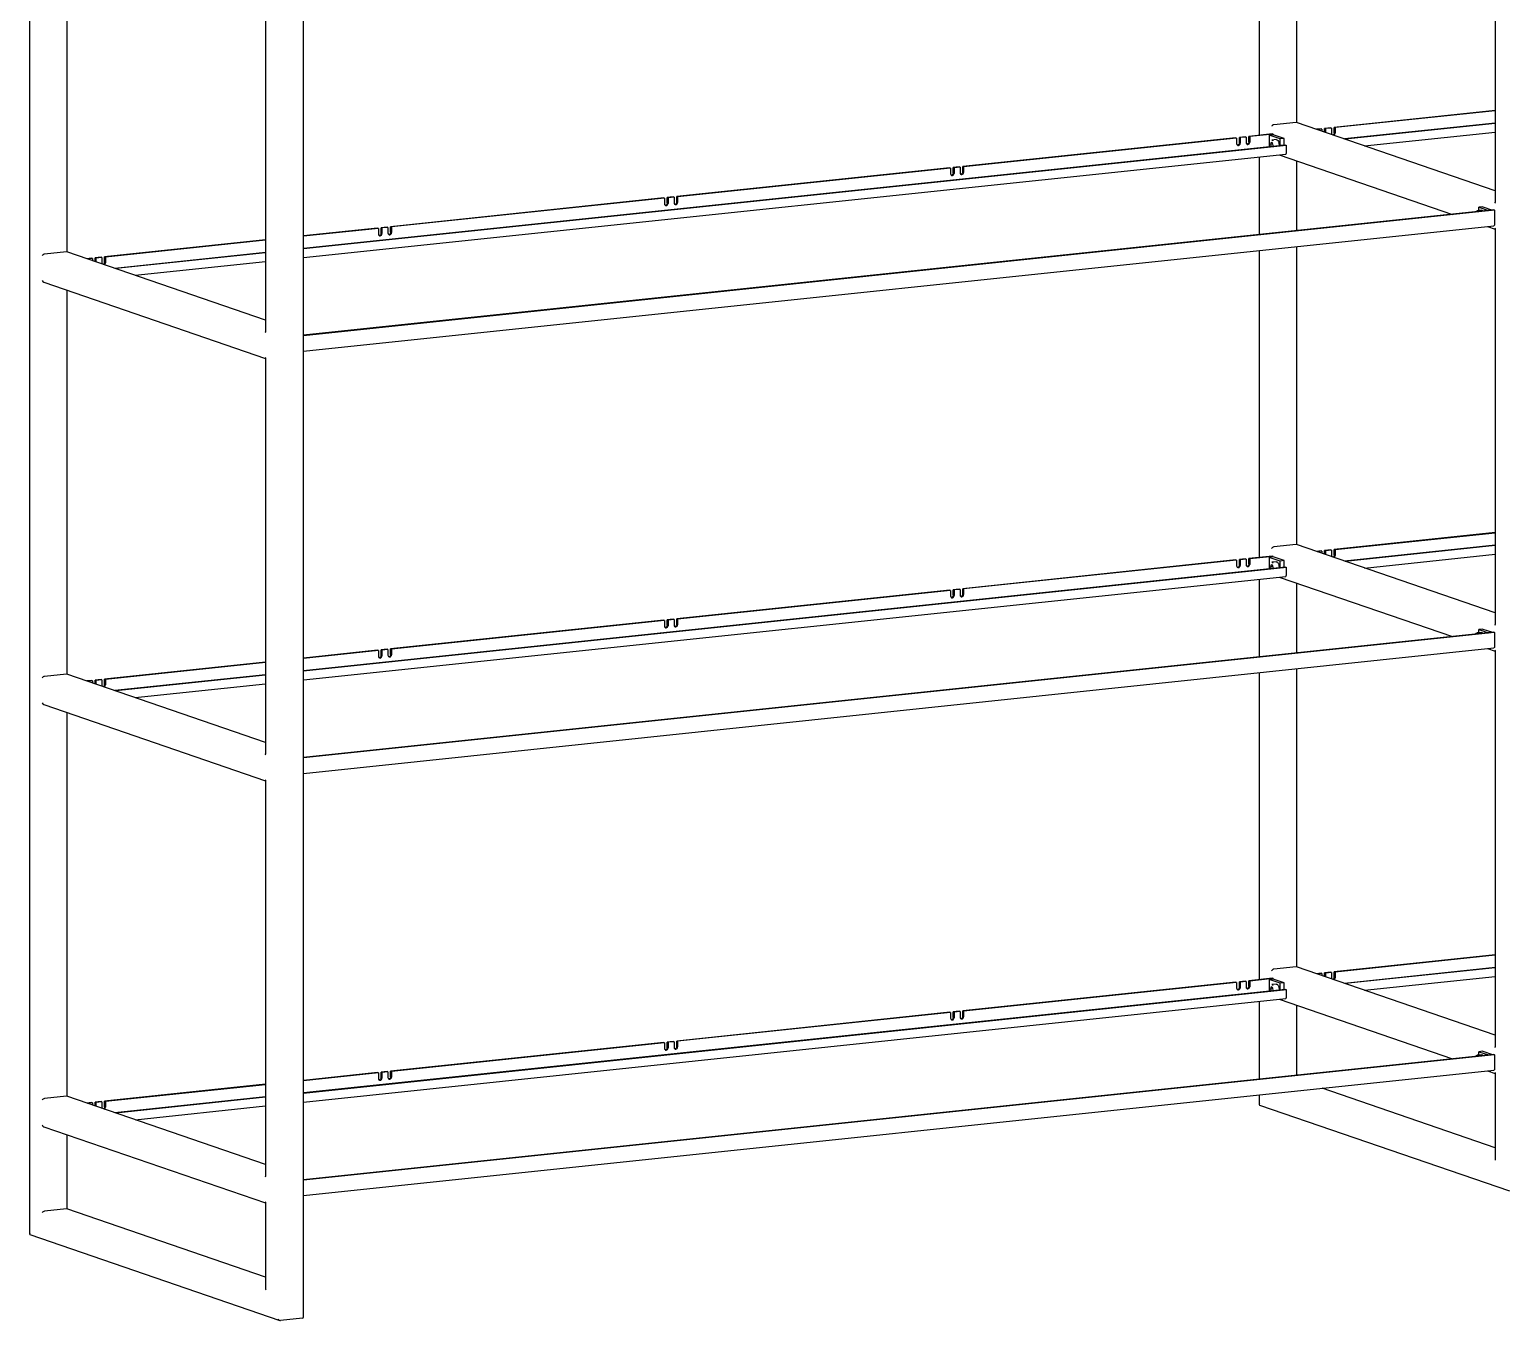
# Model space of a CAD drawing. Header units: inches. Extents: x 6 to 1987, y -21 to 287.
# Drawn here: x 70.3 to 134.5, y -20.8 to 35.5 of the extents above; entities that cross this region are included whole.
import ezdxf

# ---------------------------------------------------------------- set-up
doc = ezdxf.new("R2010")
doc.units = ezdxf.units.IN
doc.header["$LTSCALE"] = 12.7
doc.header["$MEASUREMENT"] = 0
doc.layers.add('Visible', color=7, linetype='Continuous', lineweight=25)

msp = doc.modelspace()

# ---------------------------------------------------------------- linework, layer by layer
at = {"layer": 'Visible'}
for p, q in [((70.30401, 85.9789), (70.30401, -17.02582)), ((82.23698, -20.64651), (82.23698, 82.35821)), ((134.18519, 45.20956), (134.18519, 27.95349)), ((125.54231, 31.42838), (125.54231, 44.43161)), ((123.89727, 44.25837), (123.89727, 30.87415)), ((71.94906, 25.78454), (71.94906, 42.52085)), ((80.59194, 39.56572), (80.59194, 22.30964)), ((134.18519, 31.95756), (127.1661, 31.21839)), ((134.18519, 31.94125), (127.20241, 31.2059)), ((123.29427, 30.81065), (123.03177, 30.78301)), ((123.33058, 30.79816), (123.06808, 30.77052)), ((123.33058, 30.79816), (123.29427, 30.81065)), ((123.33058, 30.79816), (123.33058, 30.55273)), ((124.4755, 30.93505), (123.44739, 30.82678)), ((123.44739, 30.58135), (123.44739, 30.82678)), ((123.4837, 30.81429), (123.44739, 30.82678)), ((124.51181, 30.92256), (123.4837, 30.81429)), ((123.4837, 30.81429), (123.4837, 30.56886)), ((124.51181, 30.89801), (124.33682, 30.87959)), ((124.33682, 30.87959), (124.33682, 30.37034)), ((124.80885, 30.71721), (124.33682, 30.87959)), ((124.51181, 30.92256), (124.4755, 30.93505)), ((124.51181, 30.92256), (124.51181, 30.89801)), ((124.98385, 30.73564), (124.51181, 30.89801)), ((125.50362, 31.43601), (124.54113, 31.33465)), ((134.18519, 28.45539), (125.52541, 31.43419)), ((126.59736, 31.1585), (126.39029, 31.13669)), ((126.63367, 31.14601), (126.4266, 31.1242)), ((126.63367, 31.14601), (126.59736, 31.1585)), ((126.63367, 31.14601), (126.63367, 31.05297)), ((127.01298, 31.20227), (126.75048, 31.17462)), ((126.75048, 31.01279), (126.75048, 31.17462)), ((126.78679, 31.16213), (126.75048, 31.17462)), ((127.04929, 31.18978), (126.78679, 31.16213)), ((126.78679, 31.16213), (126.78679, 31.0003)), ((127.04929, 31.18978), (127.01298, 31.20227)), ((127.04929, 31.18978), (127.04929, 30.94435)), ((127.1661, 30.97296), (127.1661, 31.21839)), ((127.20241, 31.2059), (127.1661, 31.21839)), ((127.20241, 31.2059), (127.20241, 30.96047)), ((134.18519, 31.40746), (127.61467, 30.71553)), ((134.18519, 31.39115), (127.65098, 30.70304)), ((128.49266, 30.41351), (134.18519, 31.01299)), ((125.04437, 30.44485), (82.23698, 25.93686)), ((125.08068, 30.43236), (82.23698, 25.92054)), ((122.87864, 30.76688), (110.97875, 29.51372)), ((122.91495, 30.75439), (111.01506, 29.50123)), ((122.91495, 30.75439), (122.87864, 30.76688)), ((122.91495, 30.75439), (122.91495, 30.50896)), ((123.03177, 30.53758), (123.03177, 30.78301)), ((123.06808, 30.77052), (123.03177, 30.78301)), ((123.06808, 30.77052), (123.06808, 30.52509)), ((124.41691, 30.55741), (124.38896, 30.46885)), ((124.48808, 30.47929), (124.38896, 30.46885)), ((124.38896, 30.46885), (124.41244, 30.37831)), ((124.47281, 30.53818), (124.41691, 30.55741)), ((124.64135, 30.68399), (124.44448, 30.66326)), ((124.50076, 30.43039), (124.47281, 30.53818)), ((124.4868, 30.38614), (124.50076, 30.43039)), ((124.98385, 30.73564), (124.80885, 30.71721)), ((124.80885, 30.4227), (124.80885, 30.71721)), ((124.98385, 30.44113), (124.80885, 30.4227)), ((124.81474, 30.42067), (124.80885, 30.4227)), ((124.98385, 30.44113), (124.98385, 30.73564)), ((124.98974, 30.4391), (124.98385, 30.44113)), ((125.04437, 30.44485), (125.08068, 30.43236)), ((125.08068, 30.1133), (125.08068, 30.43236)), ((82.23698, 25.54238), (125.05222, 30.05121)), ((123.89727, 29.92958), (123.89727, 26.5401)), ((124.77356, 30.02186), (132.31763, 27.42684)), ((125.54231, 26.71334), (125.54231, 29.75742)), ((110.41001, 29.45383), (98.51012, 28.20066)), ((110.44632, 29.44134), (98.54643, 28.18817)), ((110.44632, 29.44134), (110.41001, 29.45383)), ((110.44632, 29.44134), (110.44632, 29.19591)), ((110.82563, 29.4976), (110.56313, 29.46995)), ((110.59944, 29.45746), (110.56313, 29.46995)), ((110.56313, 29.22452), (110.56313, 29.46995)), ((110.86194, 29.48511), (110.59944, 29.45746)), ((110.59944, 29.45746), (110.59944, 29.21203)), ((110.86194, 29.48511), (110.82563, 29.4976)), ((110.86194, 29.48511), (110.86194, 29.23968)), ((110.97875, 29.26829), (110.97875, 29.51372)), ((111.01506, 29.50123), (110.97875, 29.51372)), ((111.01506, 29.50123), (111.01506, 29.2558)), ((134.12194, 27.61685), (82.23698, 22.1529)), ((134.15826, 27.60436), (82.23698, 22.13659)), ((97.94137, 28.14077), (86.04148, 26.88761)), ((97.97768, 28.12828), (86.0778, 26.87512)), ((97.97768, 28.12828), (97.94137, 28.14077)), ((97.97768, 28.12828), (97.97768, 27.88285)), ((98.357, 28.18454), (98.0945, 28.15689)), ((98.13081, 28.1444), (98.0945, 28.15689)), ((98.0945, 27.91146), (98.0945, 28.15689)), ((98.39331, 28.17205), (98.13081, 28.1444)), ((98.13081, 28.1444), (98.13081, 27.89897)), ((98.39331, 28.17205), (98.357, 28.18454)), ((98.39331, 28.17205), (98.39331, 27.92662)), ((98.51012, 27.95523), (98.51012, 28.20066)), ((98.54643, 28.18817), (98.51012, 28.20066)), ((98.54643, 28.18817), (98.54643, 27.94274)), ((133.5979, 27.6031), (133.40103, 27.58237)), ((133.64991, 27.75468), (133.47491, 27.73625)), ((133.47491, 27.59015), (133.47491, 27.73625)), ((133.47491, 27.73625), (133.89232, 27.59267)), ((133.64991, 27.75468), (134.06732, 27.6111)), ((134.12194, 27.61685), (134.15826, 27.60436)), ((134.15826, 27.60436), (134.15826, 26.99078)), ((80.59194, 26.31372), (73.57285, 25.57455)), ((82.23698, 21.46391), (134.1298, 26.92869)), ((85.47274, 26.82771), (82.23698, 26.48696)), ((85.50905, 26.81522), (82.23698, 26.47064)), ((85.50905, 26.81522), (85.47274, 26.82771)), ((85.50905, 26.81522), (85.50905, 26.56979)), ((85.88836, 26.87148), (85.62586, 26.84384)), ((85.66217, 26.83135), (85.62586, 26.84384)), ((85.62586, 26.59841), (85.62586, 26.84384)), ((85.92467, 26.85899), (85.66217, 26.83135)), ((85.66217, 26.83135), (85.66217, 26.58592)), ((85.92467, 26.85899), (85.88836, 26.87148)), ((85.92467, 26.85899), (85.92467, 26.61356)), ((86.04148, 26.64218), (86.04148, 26.88761)), ((86.0778, 26.87512), (86.04148, 26.88761)), ((86.0778, 26.87512), (86.0778, 26.62969)), ((133.85114, 26.89934), (134.18519, 26.78443)), ((134.18519, 26.8023), (134.18519, 9.54622)), ((71.91037, 25.79216), (70.94787, 25.6908)), ((80.59194, 22.81155), (71.93216, 25.79035)), ((80.59194, 26.29741), (73.60916, 25.56206)), ((80.59194, 25.76362), (74.02141, 25.07169)), ((80.59194, 25.74731), (74.05772, 25.0592)), ((123.89727, 25.85111), (123.89727, 12.46689)), ((125.54231, 13.02112), (125.54231, 26.02435)), ((73.00411, 25.51466), (72.79704, 25.49285)), ((73.04042, 25.50217), (72.83335, 25.48036)), ((73.04042, 25.50217), (73.00411, 25.51466)), ((73.04042, 25.50217), (73.04042, 25.40913)), ((73.41973, 25.55842), (73.15723, 25.53078)), ((73.15723, 25.36895), (73.15723, 25.53078)), ((73.19354, 25.51829), (73.15723, 25.53078)), ((73.45604, 25.54593), (73.19354, 25.51829)), ((73.19354, 25.51829), (73.19354, 25.35646)), ((73.45604, 25.54593), (73.41973, 25.55842)), ((73.45604, 25.54593), (73.45604, 25.3005)), ((73.57285, 25.32912), (73.57285, 25.57455)), ((73.60916, 25.56206), (73.57285, 25.57455)), ((73.60916, 25.56206), (73.60916, 25.31663)), ((74.8994, 24.76967), (80.59194, 25.36915)), ((70.92088, 24.46726), (80.59194, 21.14059)), ((71.94906, 7.37727), (71.94906, 24.11358)), ((80.59194, 21.15846), (80.59194, 3.90238)), ((134.18519, 13.5503), (127.1661, 12.81113)), ((134.18519, 13.53398), (127.20241, 12.79864)), ((125.50362, 13.02874), (124.54113, 12.92738)), ((134.18519, 10.04812), (125.52541, 13.02693)), ((134.18519, 13.0002), (127.61467, 12.30826)), ((134.18519, 12.98388), (127.65098, 12.29577)), ((122.87864, 12.35962), (110.97875, 11.10646)), ((122.91495, 12.34713), (111.01506, 11.09397)), ((122.91495, 12.34713), (122.87864, 12.35962)), ((122.91495, 12.34713), (122.91495, 12.1017)), ((123.29427, 12.40339), (123.03177, 12.37574)), ((123.03177, 12.13031), (123.03177, 12.37574)), ((123.06808, 12.36325), (123.03177, 12.37574)), ((123.33058, 12.3909), (123.06808, 12.36325)), ((123.06808, 12.36325), (123.06808, 12.11782)), ((123.33058, 12.3909), (123.29427, 12.40339)), ((123.33058, 12.3909), (123.33058, 12.14547)), ((124.4755, 12.52778), (123.44739, 12.41951)), ((123.44739, 12.17408), (123.44739, 12.41951)), ((123.4837, 12.40702), (123.44739, 12.41951)), ((124.51181, 12.51529), (123.4837, 12.40702)), ((123.4837, 12.40702), (123.4837, 12.16159)), ((124.51181, 12.49075), (124.33682, 12.47232)), ((124.33682, 12.47232), (124.33682, 11.96308)), ((124.80885, 12.30995), (124.33682, 12.47232)), ((124.64135, 12.27673), (124.44448, 12.25599)), ((124.51181, 12.51529), (124.4755, 12.52778)), ((124.51181, 12.51529), (124.51181, 12.49075)), ((124.98385, 12.32838), (124.51181, 12.49075)), ((124.98385, 12.32838), (124.80885, 12.30995)), ((124.80885, 12.01543), (124.80885, 12.30995)), ((124.98385, 12.03386), (124.98385, 12.32838)), ((126.59736, 12.75123), (126.39029, 12.72943)), ((126.63367, 12.73874), (126.4266, 12.71694)), ((126.63367, 12.73874), (126.59736, 12.75123)), ((126.63367, 12.73874), (126.63367, 12.64571)), ((127.01298, 12.795), (126.75048, 12.76736)), ((126.75048, 12.60553), (126.75048, 12.76736)), ((126.78679, 12.75487), (126.75048, 12.76736)), ((127.04929, 12.78251), (126.78679, 12.75487)), ((126.78679, 12.75487), (126.78679, 12.59304)), ((127.04929, 12.78251), (127.01298, 12.795)), ((127.04929, 12.78251), (127.04929, 12.53708)), ((127.1661, 12.5657), (127.1661, 12.81113)), ((127.20241, 12.79864), (127.1661, 12.81113)), ((127.20241, 12.79864), (127.20241, 12.55321)), ((128.49266, 12.00625), (134.18519, 12.60572)), ((125.04437, 12.03759), (82.23698, 7.52959)), ((125.08068, 12.0251), (82.23698, 7.51328)), ((82.23698, 7.13512), (125.05222, 11.64394)), ((124.41691, 12.15014), (124.38896, 12.06159)), ((124.48808, 12.07203), (124.38896, 12.06159)), ((124.38896, 12.06159), (124.41244, 11.97104)), ((124.47281, 12.13091), (124.41691, 12.15014)), ((124.50076, 12.02313), (124.47281, 12.13091)), ((124.4868, 11.97887), (124.50076, 12.02313)), ((124.77356, 11.6146), (132.31763, 9.01957)), ((124.98385, 12.03386), (124.80885, 12.01543)), ((124.81474, 12.01341), (124.80885, 12.01543)), ((124.98974, 12.03184), (124.98385, 12.03386)), ((125.04437, 12.03759), (125.08068, 12.0251)), ((125.08068, 11.70604), (125.08068, 12.0251)), ((110.41001, 11.04656), (98.51012, 9.7934)), ((110.44632, 11.03407), (98.54643, 9.78091)), ((110.44632, 11.03407), (110.41001, 11.04656)), ((110.44632, 11.03407), (110.44632, 10.78864)), ((110.82563, 11.09033), (110.56313, 11.06269)), ((110.59944, 11.0502), (110.56313, 11.06269)), ((110.56313, 10.81726), (110.56313, 11.06269)), ((110.86194, 11.07784), (110.59944, 11.0502)), ((110.59944, 11.0502), (110.59944, 10.80477)), ((110.86194, 11.07784), (110.82563, 11.09033)), ((110.86194, 11.07784), (110.86194, 10.83241)), ((110.97875, 10.86103), (110.97875, 11.10646)), ((111.01506, 11.09397), (110.97875, 11.10646)), ((111.01506, 11.09397), (111.01506, 10.84854)), ((123.89727, 11.52231), (123.89727, 8.13284)), ((125.54231, 8.30607), (125.54231, 11.35016)), ((97.94137, 9.7335), (86.04148, 8.48034)), ((97.97768, 9.72101), (86.0778, 8.46785)), ((97.97768, 9.72101), (97.94137, 9.7335)), ((97.97768, 9.72101), (97.97768, 9.47558)), ((98.357, 9.77727), (98.0945, 9.74963)), ((98.13081, 9.73714), (98.0945, 9.74963)), ((98.0945, 9.5042), (98.0945, 9.74963)), ((98.39331, 9.76478), (98.13081, 9.73714)), ((98.13081, 9.73714), (98.13081, 9.49171)), ((98.39331, 9.76478), (98.357, 9.77727)), ((98.39331, 9.76478), (98.39331, 9.51935)), ((98.51012, 9.54797), (98.51012, 9.7934)), ((98.54643, 9.78091), (98.51012, 9.7934)), ((98.54643, 9.78091), (98.54643, 9.53548)), ((134.12194, 9.20958), (82.23698, 3.74564)), ((134.15826, 9.19709), (82.23698, 3.72933)), ((133.5979, 9.19584), (133.40103, 9.17511)), ((133.64991, 9.34741), (133.47491, 9.32898)), ((133.47491, 9.32898), (133.89232, 9.1854)), ((133.47491, 9.18289), (133.47491, 9.32898)), ((133.64991, 9.34741), (134.06732, 9.20383)), ((134.12194, 9.20958), (134.15826, 9.19709)), ((134.15826, 9.19709), (134.15826, 8.58352)), ((82.23698, 3.05665), (134.1298, 8.52142)), ((85.47274, 8.42045), (82.23698, 8.07969)), ((85.50905, 8.40796), (82.23698, 8.06338)), ((85.50905, 8.40796), (85.47274, 8.42045)), ((85.50905, 8.40796), (85.50905, 8.16253)), ((85.88836, 8.46422), (85.62586, 8.43657)), ((85.66217, 8.42408), (85.62586, 8.43657)), ((85.62586, 8.19114), (85.62586, 8.43657)), ((85.92467, 8.45173), (85.66217, 8.42408)), ((85.66217, 8.42408), (85.66217, 8.17865)), ((85.92467, 8.45173), (85.88836, 8.46422)), ((85.92467, 8.45173), (85.92467, 8.2063)), ((86.04148, 8.23491), (86.04148, 8.48034)), ((86.0778, 8.46785), (86.04148, 8.48034)), ((86.0778, 8.46785), (86.0778, 8.22242)), ((133.85114, 8.49208), (134.18519, 8.37717)), ((134.18519, 8.39503), (134.18519, -8.86104)), ((80.59194, 7.90646), (73.57285, 7.16728)), ((80.59194, 7.89014), (73.60916, 7.15479)), ((71.91037, 7.3849), (70.94787, 7.28354)), ((80.59194, 4.40428), (71.93216, 7.38309)), ((73.00411, 7.10739), (72.79704, 7.08558)), ((73.04042, 7.0949), (72.83335, 7.07309)), ((73.04042, 7.0949), (73.00411, 7.10739)), ((73.04042, 7.0949), (73.04042, 7.00187)), ((73.41973, 7.15116), (73.15723, 7.12352)), ((73.15723, 6.96168), (73.15723, 7.12352)), ((73.19354, 7.11103), (73.15723, 7.12352)), ((73.45604, 7.13867), (73.19354, 7.11103)), ((73.19354, 7.11103), (73.19354, 6.94919)), ((73.45604, 7.13867), (73.41973, 7.15116)), ((73.45604, 7.13867), (73.45604, 6.89324)), ((73.57285, 6.92185), (73.57285, 7.16728)), ((73.60916, 7.15479), (73.57285, 7.16728)), ((73.60916, 7.15479), (73.60916, 6.90936)), ((80.59194, 7.35636), (74.02141, 6.66442)), ((80.59194, 7.34004), (74.05772, 6.65193)), ((123.89727, 7.44385), (123.89727, -5.94038)), ((125.54231, -5.38615), (125.54231, 7.61708)), ((74.8994, 6.36241), (80.59194, 6.96188)), ((70.92088, 6.05999), (80.59194, 2.73332)), ((71.94906, -11.02999), (71.94906, 5.70632)), ((80.59194, 2.75119), (80.59194, -14.50489)), ((134.18519, -4.85697), (127.1661, -5.59614)), ((134.18519, -4.87328), (127.20241, -5.60863)), ((125.50362, -5.37852), (124.54113, -5.47988)), ((134.18519, -8.35914), (125.52541, -5.38034)), ((126.59736, -5.65603), (126.39029, -5.67784)), ((126.63367, -5.66852), (126.4266, -5.69033)), ((126.63367, -5.66852), (126.59736, -5.65603)), ((126.63367, -5.66852), (126.63367, -5.76156)), ((127.01298, -5.61226), (126.75048, -5.63991)), ((126.75048, -5.80174), (126.75048, -5.63991)), ((126.78679, -5.6524), (126.75048, -5.63991)), ((127.04929, -5.62475), (126.78679, -5.6524)), ((126.78679, -5.6524), (126.78679, -5.81423)), ((127.04929, -5.62475), (127.01298, -5.61226)), ((127.04929, -5.62475), (127.04929, -5.87018)), ((127.1661, -5.84157), (127.1661, -5.59614)), ((127.20241, -5.60863), (127.1661, -5.59614)), ((127.20241, -5.60863), (127.20241, -5.85406)), ((134.18519, -5.40707), (127.61467, -6.099)), ((134.18519, -5.42338), (127.65098, -6.11149)), ((125.04437, -6.36968), (82.23698, -10.87767)), ((125.08068, -6.38217), (82.23698, -10.89399)), ((122.87864, -6.04765), (110.97875, -7.30081)), ((122.91495, -6.06014), (111.01506, -7.3133)), ((122.91495, -6.06014), (122.87864, -6.04765)), ((122.91495, -6.06014), (122.91495, -6.30557)), ((123.29427, -6.00388), (123.03177, -6.03152)), ((123.03177, -6.27695), (123.03177, -6.03152)), ((123.06808, -6.04401), (123.03177, -6.03152)), ((123.33058, -6.01637), (123.06808, -6.04401)), ((123.06808, -6.04401), (123.06808, -6.28944)), ((123.33058, -6.01637), (123.29427, -6.00388)), ((123.33058, -6.01637), (123.33058, -6.2618)), ((124.4755, -5.87948), (123.44739, -5.98775)), ((123.44739, -6.23318), (123.44739, -5.98775)), ((123.4837, -6.00024), (123.44739, -5.98775)), ((124.51181, -5.89197), (123.4837, -6.00024)), ((123.4837, -6.00024), (123.4837, -6.24567)), ((124.51181, -5.91652), (124.33682, -5.93494)), ((124.33682, -5.93494), (124.33682, -6.44419)), ((124.80885, -6.09732), (124.33682, -5.93494)), ((124.41691, -6.25712), (124.38896, -6.34568)), ((124.48808, -6.33524), (124.38896, -6.34568)), ((124.38896, -6.34568), (124.41244, -6.43622)), ((124.47281, -6.27635), (124.41691, -6.25712)), ((124.64135, -6.13054), (124.44448, -6.15127)), ((124.50076, -6.38414), (124.47281, -6.27635)), ((124.51181, -5.89197), (124.4755, -5.87948)), ((124.4868, -6.42839), (124.50076, -6.38414)), ((124.51181, -5.89197), (124.51181, -5.91652)), ((124.98385, -6.07889), (124.51181, -5.91652)), ((124.98385, -6.07889), (124.80885, -6.09732)), ((124.80885, -6.39183), (124.80885, -6.09732)), ((124.98385, -6.3734), (124.80885, -6.39183)), ((124.81474, -6.39386), (124.80885, -6.39183)), ((124.98385, -6.3734), (124.98385, -6.07889)), ((124.98974, -6.37543), (124.98385, -6.3734)), ((125.04437, -6.36968), (125.08068, -6.38217)), ((125.08068, -6.70123), (125.08068, -6.38217)), ((128.49266, -6.40101), (134.18519, -5.80154)), ((82.23698, -11.27215), (125.05222, -6.76332)), ((123.89727, -6.88495), (123.89727, -10.27443)), ((124.77356, -6.79267), (132.31763, -9.38769)), ((125.54231, -10.10119), (125.54231, -7.05711)), ((110.41001, -7.3607), (98.51012, -8.61387)), ((110.44632, -7.37319), (98.54643, -8.62636)), ((110.44632, -7.37319), (110.41001, -7.3607)), ((110.44632, -7.37319), (110.44632, -7.61862)), ((110.82563, -7.31693), (110.56313, -7.34458)), ((110.59944, -7.35707), (110.56313, -7.34458)), ((110.56313, -7.59001), (110.56313, -7.34458)), ((110.86194, -7.32942), (110.59944, -7.35707)), ((110.59944, -7.35707), (110.59944, -7.6025)), ((110.86194, -7.32942), (110.82563, -7.31693)), ((110.86194, -7.32942), (110.86194, -7.57485)), ((110.97875, -7.54624), (110.97875, -7.30081)), ((111.01506, -7.3133), (110.97875, -7.30081)), ((111.01506, -7.3133), (111.01506, -7.55873)), ((97.94137, -8.67376), (86.04148, -9.92692)), ((97.97768, -8.68625), (86.0778, -9.93941)), ((97.97768, -8.68625), (97.94137, -8.67376)), ((97.97768, -8.68625), (97.97768, -8.93168)), ((98.357, -8.62999), (98.0945, -8.65763)), ((98.13081, -8.67012), (98.0945, -8.65763)), ((98.0945, -8.90306), (98.0945, -8.65763)), ((98.39331, -8.64248), (98.13081, -8.67012)), ((98.13081, -8.67012), (98.13081, -8.91555)), ((98.39331, -8.64248), (98.357, -8.62999)), ((98.39331, -8.64248), (98.39331, -8.88791)), ((98.51012, -8.8593), (98.51012, -8.61387)), ((98.54643, -8.62636), (98.51012, -8.61387)), ((98.54643, -8.62636), (98.54643, -8.87179)), ((134.12194, -9.19768), (82.23698, -14.66162)), ((134.15826, -9.21017), (82.23698, -14.67794)), ((133.5979, -9.21143), (133.40103, -9.23216)), ((133.64991, -9.05985), (133.47491, -9.07828)), ((133.47491, -9.07828), (133.89232, -9.22186)), ((133.47491, -9.22438), (133.47491, -9.07828)), ((133.64991, -9.05985), (134.06732, -9.20343)), ((134.12194, -9.19768), (134.15826, -9.21017)), ((134.15826, -9.21017), (134.15826, -9.82375)), ((82.23698, -15.35062), (134.1298, -9.88584)), ((85.47274, -9.98682), (82.23698, -10.32757)), ((85.50905, -9.99931), (82.23698, -10.34389)), ((85.50905, -9.99931), (85.47274, -9.98682)), ((85.50905, -9.99931), (85.50905, -10.24474)), ((85.88836, -9.94305), (85.62586, -9.97069)), ((85.66217, -9.98318), (85.62586, -9.97069)), ((85.62586, -10.21612), (85.62586, -9.97069)), ((85.92467, -9.95554), (85.66217, -9.98318)), ((85.66217, -9.98318), (85.66217, -10.22861)), ((85.92467, -9.95554), (85.88836, -9.94305)), ((85.92467, -9.95554), (85.92467, -10.20097)), ((86.04148, -10.17235), (86.04148, -9.92692)), ((86.0778, -9.93941), (86.04148, -9.92692)), ((86.0778, -9.93941), (86.0778, -10.18484)), ((133.85114, -9.91519), (134.18519, -10.0301)), ((134.18519, -10.01223), (134.18519, -13.76965)), ((80.59194, -10.50081), (73.57285, -11.23998)), ((80.59194, -10.51712), (73.60916, -11.25247)), ((134.18519, -13.26774), (126.645, -10.67406)), ((71.91037, -11.02237), (70.94787, -11.12373)), ((80.59194, -14.00298), (71.93216, -11.02418)), ((73.00411, -11.29987), (72.79704, -11.32168)), ((73.04042, -11.31236), (72.83335, -11.33417)), ((73.04042, -11.31236), (73.00411, -11.29987)), ((73.04042, -11.31236), (73.04042, -11.4054)), ((73.41973, -11.25611), (73.15723, -11.28375)), ((73.15723, -11.44558), (73.15723, -11.28375)), ((73.19354, -11.29624), (73.15723, -11.28375)), ((73.45604, -11.2686), (73.19354, -11.29624)), ((73.19354, -11.29624), (73.19354, -11.45807)), ((73.45604, -11.2686), (73.41973, -11.25611)), ((73.45604, -11.2686), (73.45604, -11.51403)), ((73.57285, -11.48541), (73.57285, -11.23998)), ((73.60916, -11.25247), (73.57285, -11.23998)), ((73.60916, -11.25247), (73.60916, -11.4979)), ((80.59194, -11.05091), (74.02141, -11.74284)), ((80.59194, -11.06722), (74.05772, -11.75533)), ((74.8994, -12.04486), (80.59194, -11.44538)), ((123.89727, -10.96342), (123.89727, -11.38198)), ((123.91416, -11.40566), (134.80205, -15.15089)), ((70.92088, -12.34727), (80.59194, -15.67394)), ((71.94906, -15.93859), (71.94906, -12.70095)), ((71.91037, -15.93097), (70.94787, -16.03233)), ((80.59194, -18.91159), (71.93216, -15.93278)), ((80.59194, -15.65607), (80.59194, -19.41349)), ((70.32091, -17.0495), (81.2088, -20.79473)), ((82.19829, -20.69698), (81.2358, -20.79834))]:
    msp.add_line(p, q, dxfattribs=at)
for centre, major_axis, ratio, start_param, end_param in [((124.50482, 31.27351), (-0.07065, -0.05041), 0.49933216, 3.86474732, 5.43554364), ((125.46731, 31.37487), (-0.07065, -0.05041), 0.49933216, 9.76704239, 10.14793262), ((127.12585, 30.95241), (0.02846, 0.08274), 0.85899774, 1.95168656, 2.40811503), ((127.12585, 30.95241), (0.02846, 0.08274), 0.85899774, 3.87507028, 5.09327921), ((122.99152, 30.51703), (0.02846, 0.08274), 0.85899774, 1.95168656, 5.09327921), ((123.40714, 30.56079), (0.02846, 0.08274), 0.85899774, 1.95168656, 5.09327921), ((125.04437, 30.12579), (0.00785, -0.07459), 0.4752879, 0, 1.35275044), ((110.52288, 29.20397), (0.02846, 0.08274), 0.85899774, 1.95168656, 5.09327921), ((110.9385, 29.24774), (0.02846, 0.08274), 0.85899774, 1.95168656, 5.09327921), ((98.05425, 27.89091), (0.02846, 0.08274), 0.85899774, 1.95168656, 5.09327921), ((98.46987, 27.93468), (0.02846, 0.08274), 0.85899774, 1.95168656, 5.09327921), ((85.58561, 26.57785), (0.02846, 0.08274), 0.85899774, 1.95168656, 5.09327921), ((86.00123, 26.62162), (0.02846, 0.08274), 0.85899774, 1.95168656, 5.09327921), ((70.91156, 25.62967), (-0.07065, -0.05041), 0.49933216, 3.86474732, 5.43554364), ((71.87406, 25.73102), (-0.07065, -0.05041), 0.49933216, 9.76704239, 10.14793262), ((73.5326, 25.30857), (0.02846, 0.08274), 0.85899774, 1.95168656, 2.40811503), ((73.5326, 25.30857), (0.02846, 0.08274), 0.85899774, 3.87507028, 5.09327921), ((70.91156, 24.54977), (-0.05623, 0.0788), 0.62980467, 7.5117172, 8.7016233), ((124.50482, 12.86624), (-0.07065, -0.05041), 0.49933216, 3.86474732, 5.43554364), ((125.46731, 12.9676), (-0.07065, -0.05041), 0.49933216, 9.76704239, 10.14793262), ((127.12585, 12.54514), (0.02846, 0.08274), 0.85899774, 1.95168656, 2.40811503), ((127.12585, 12.54514), (0.02846, 0.08274), 0.85899774, 3.87507028, 5.09327921), ((122.99152, 12.10976), (0.02846, 0.08274), 0.85899774, 1.95168656, 5.09327921), ((123.40714, 12.15353), (0.02846, 0.08274), 0.85899774, 1.95168656, 5.09327921), ((125.04437, 11.71853), (0.00785, -0.07459), 0.4752879, 0, 1.35275044), ((110.52288, 10.7967), (0.02846, 0.08274), 0.85899774, 1.95168656, 5.09327921), ((110.9385, 10.84047), (0.02846, 0.08274), 0.85899774, 1.95168656, 5.09327921), ((98.05425, 9.48365), (0.02846, 0.08274), 0.85899774, 1.95168656, 5.09327921), ((98.46987, 9.52742), (0.02846, 0.08274), 0.85899774, 1.95168656, 5.09327921), ((85.58561, 8.17059), (0.02846, 0.08274), 0.85899774, 1.95168656, 5.09327921), ((86.00123, 8.21436), (0.02846, 0.08274), 0.85899774, 1.95168656, 5.09327921), ((70.91156, 7.2224), (-0.07065, -0.05041), 0.49933216, 10.14793262, 11.71872895), ((71.87406, 7.32376), (-0.07065, -0.05041), 0.49933216, 9.76704239, 10.14793262), ((73.5326, 6.9013), (0.02846, 0.08274), 0.85899774, 1.95168656, 2.40811503), ((73.5326, 6.9013), (0.02846, 0.08274), 0.85899774, 3.87507028, 5.09327921), ((70.91156, 6.14251), (-0.05623, 0.0788), 0.62980467, 7.5117172, 8.7016233), ((124.50482, -5.54102), (-0.07065, -0.05041), 0.49933216, 10.14793262, 11.71872895), ((125.46731, -5.43966), (-0.07065, -0.05041), 0.49933216, 9.76704239, 10.14793262), ((122.99152, -6.2975), (0.02846, 0.08274), 0.85899774, 1.95168656, 5.09327921), ((123.40714, -6.25373), (0.02846, 0.08274), 0.85899774, 1.95168656, 5.09327921), ((127.12585, -5.86212), (0.02846, 0.08274), 0.85899774, 1.95168656, 2.40811503), ((127.12585, -5.86212), (0.02846, 0.08274), 0.85899774, 3.87507028, 5.09327921), ((125.04437, -6.68874), (0.00785, -0.07459), 0.4752879, 0, 1.35275044), ((110.52288, -7.61056), (0.02846, 0.08274), 0.85899774, 1.95168656, 5.09327921), ((110.9385, -7.56679), (0.02846, 0.08274), 0.85899774, 1.95168656, 5.09327921), ((98.05425, -8.92362), (0.02846, 0.08274), 0.85899774, 1.95168656, 5.09327921), ((98.46987, -8.87985), (0.02846, 0.08274), 0.85899774, 1.95168656, 5.09327921), ((85.58561, -10.23667), (0.02846, 0.08274), 0.85899774, 1.95168656, 5.09327921), ((86.00123, -10.19291), (0.02846, 0.08274), 0.85899774, 1.95168656, 5.09327921), ((70.91156, -11.18486), (-0.07065, -0.05041), 0.49933216, 10.14793262, 11.71872895), ((71.87406, -11.08351), (-0.07065, -0.05041), 0.49933216, 9.76704239, 10.14793262), ((73.5326, -11.50596), (0.02846, 0.08274), 0.85899774, 1.95168656, 2.40811503), ((73.5326, -11.50596), (0.02846, 0.08274), 0.85899774, 3.87507028, 5.09327921), ((123.97227, -11.34633), (0.07065, 0.05041), 0.49933216, 8.5771363, 9.76704239), ((70.91156, -12.26476), (-0.05623, 0.0788), 0.62980467, 7.5117172, 8.7016233), ((134.26019, -13.80529), (-0.05623, 0.0788), 0.62980467, 7.00633997, 7.5117172), ((70.91156, -16.09347), (0.07065, 0.05041), 0.49933216, 7.00633997, 8.5771363), ((71.87406, -15.99211), (0.07065, 0.05041), 0.49933216, 6.62544974, 7.00633997), ((70.37901, -16.99017), (0.07065, 0.05041), 0.49933216, 8.5771363, 9.76704239), ((80.66694, -19.44914), (-0.05623, 0.0788), 0.62980467, 7.00633997, 7.5117172), ((81.19949, -20.71222), (-0.05623, 0.0788), 0.62980467, 7.5117172, 9.08251353), ((82.16198, -20.61086), (-0.05623, 0.0788), 0.62980467, 9.08251353, 10.14793262)]:
    msp.add_ellipse(centre, major_axis=major_axis, ratio=ratio, start_param=start_param, end_param=end_param, dxfattribs=at)
at = {"layer": 'Visible', "extrusion": (0, 0, -1)}
for centre, major_axis, ratio, start_param, end_param in [((127.08954, 30.9649), (-0.02846, -0.08274), 0.85899774, 4.33149875, 5.54970768), ((122.95521, 30.52952), (-0.02846, -0.08274), 0.85899774, 4.33149875, 6.02488572), ((123.37083, 30.57329), (-0.02846, -0.08274), 0.85899774, 4.33149875, 6.02488572), ((124.46674, 30.45193), (-0.02226, 0.21133), 0.4752879, 0, 0.66118968), ((124.66361, 30.47266), (-0.02226, 0.21133), 0.4752879, 0, 1.89418665), ((110.48657, 29.21646), (-0.02846, -0.08274), 0.85899774, 4.33149875, 6.02488572), ((110.90219, 29.26023), (-0.02846, -0.08274), 0.85899774, 4.33149875, 6.02488572), ((98.01794, 27.9034), (-0.02846, -0.08274), 0.85899774, 4.33149875, 6.02488572), ((98.43356, 27.94717), (-0.02846, -0.08274), 0.85899774, 4.33149875, 6.02488572), ((133.42328, 27.37104), (-0.02226, 0.21133), 0.4752879, 5.6498488, 6.91652181), ((133.62015, 27.39177), (-0.02226, 0.21133), 0.4752879, 0, 0.6333365), ((134.26019, 27.91784), (-0.05623, 0.0788), 0.62980467, 5.05465341, 5.56003064), ((134.12194, 27.00327), (-0.00785, 0.07459), 0.4752879, 1.78884221, 3.14159265), ((85.5493, 26.59034), (-0.02846, -0.08274), 0.85899774, 4.33149875, 6.02488572), ((85.96492, 26.63411), (-0.02846, -0.08274), 0.85899774, 4.33149875, 6.02488572), ((134.26019, 26.83795), (-0.07065, -0.05041), 0.49933216, 6.62544974, 7.13082697), ((73.49629, 25.32106), (-0.02846, -0.08274), 0.85899774, 4.33149875, 5.54970768), ((80.66694, 22.274), (-0.05623, 0.0788), 0.62980467, 5.05465341, 5.56003064), ((80.66694, 21.1941), (-0.07065, -0.05041), 0.49933216, 6.62544974, 7.13082697), ((124.46674, 12.04466), (-0.02226, 0.21133), 0.4752879, 0, 0.66118968), ((124.66361, 12.06539), (-0.02226, 0.21133), 0.4752879, 0, 1.89418665), ((127.08954, 12.55763), (-0.02846, -0.08274), 0.85899774, 4.33149875, 5.54970768), ((122.95521, 12.12225), (-0.02846, -0.08274), 0.85899774, 4.33149875, 6.02488572), ((123.37083, 12.16602), (-0.02846, -0.08274), 0.85899774, 4.33149875, 6.02488572), ((110.48657, 10.80919), (-0.02846, -0.08274), 0.85899774, 4.33149875, 6.02488572), ((110.90219, 10.85296), (-0.02846, -0.08274), 0.85899774, 4.33149875, 6.02488572), ((98.01794, 9.49614), (-0.02846, -0.08274), 0.85899774, 4.33149875, 6.02488572), ((98.43356, 9.53991), (-0.02846, -0.08274), 0.85899774, 4.33149875, 6.02488572), ((133.42328, 8.96377), (-0.02226, 0.21133), 0.4752879, 5.6498488, 6.91652181), ((133.62015, 8.98451), (-0.02226, 0.21133), 0.4752879, 0, 0.6333365), ((134.26019, 9.51057), (-0.05623, 0.0788), 0.62980467, 5.05465341, 5.56003064), ((134.12194, 8.59601), (-0.00785, 0.07459), 0.4752879, 1.78884221, 3.14159265), ((134.26019, 8.43068), (-0.07065, -0.05041), 0.49933216, 6.62544974, 7.13082697), ((85.5493, 8.18308), (-0.02846, -0.08274), 0.85899774, 4.33149875, 6.02488572), ((85.96492, 8.22685), (-0.02846, -0.08274), 0.85899774, 4.33149875, 6.02488572), ((73.49629, 6.91379), (-0.02846, -0.08274), 0.85899774, 4.33149875, 5.54970768), ((80.66694, 3.86673), (-0.05623, 0.0788), 0.62980467, 5.05465341, 5.56003064), ((80.66694, 2.78684), (-0.07065, -0.05041), 0.49933216, 6.62544974, 7.13082697), ((122.95521, -6.28501), (-0.02846, -0.08274), 0.85899774, 4.33149875, 6.02488572), ((123.37083, -6.24124), (-0.02846, -0.08274), 0.85899774, 4.33149875, 6.02488572), ((124.46674, -6.3626), (-0.02226, 0.21133), 0.4752879, 0, 0.66118968), ((124.66361, -6.34187), (-0.02226, 0.21133), 0.4752879, 0, 1.89418665), ((127.08954, -5.84963), (-0.02846, -0.08274), 0.85899774, 4.33149875, 5.54970768), ((110.48657, -7.59807), (-0.02846, -0.08274), 0.85899774, 4.33149875, 6.02488572), ((110.90219, -7.5543), (-0.02846, -0.08274), 0.85899774, 4.33149875, 6.02488572), ((98.01794, -8.91113), (-0.02846, -0.08274), 0.85899774, 4.33149875, 6.02488572), ((98.43356, -8.86736), (-0.02846, -0.08274), 0.85899774, 4.33149875, 6.02488572), ((134.26019, -8.89669), (-0.05623, 0.0788), 0.62980467, 5.05465341, 5.56003064), ((133.42328, -9.44349), (-0.02226, 0.21133), 0.4752879, 5.6498488, 6.91652181), ((133.62015, -9.42276), (-0.02226, 0.21133), 0.4752879, 0, 0.6333365), ((85.5493, -10.22418), (-0.02846, -0.08274), 0.85899774, 4.33149875, 6.02488572), ((85.96492, -10.18042), (-0.02846, -0.08274), 0.85899774, 4.33149875, 6.02488572), ((134.12194, -9.81126), (-0.00785, 0.07459), 0.4752879, 1.78884221, 3.14159265), ((134.26019, -9.97658), (-0.07065, -0.05041), 0.49933216, 6.62544974, 7.13082697), ((73.49629, -11.49347), (-0.02846, -0.08274), 0.85899774, 4.33149875, 5.54970768), ((80.66694, -14.54053), (-0.05623, 0.0788), 0.62980467, 5.05465341, 5.56003064), ((80.66694, -15.62043), (-0.07065, -0.05041), 0.49933216, 6.62544974, 7.13082697)]:
    msp.add_ellipse(centre, major_axis=major_axis, ratio=ratio, start_param=start_param, end_param=end_param, dxfattribs=at)

doc.saveas('drawing.dxf')
